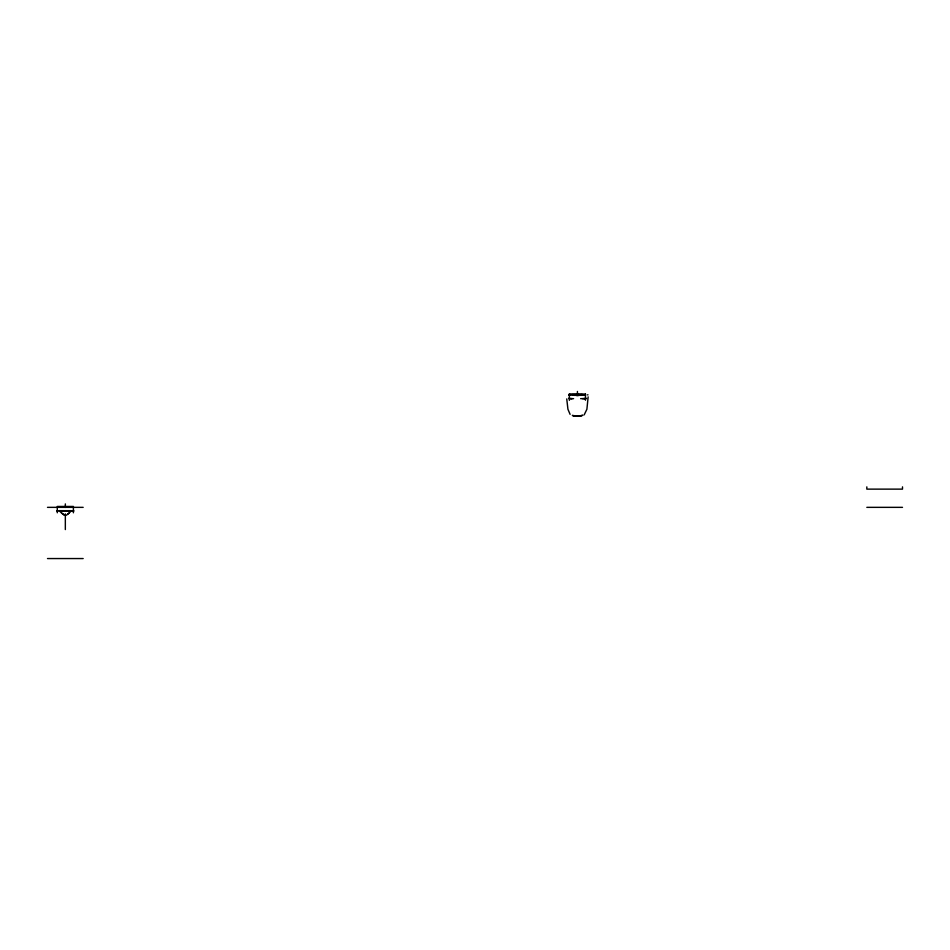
<?xml version="1.0" encoding="UTF-8"?>
<svg xmlns="http://www.w3.org/2000/svg" width="950" height="950" viewBox="0 0 950 950"><rect width="100%" height="100%" fill="white"/><g stroke="black" fill="none" stroke-linecap="round" stroke-linejoin="round"><path stroke-width="1.43" d="M588.145 396.886L586.898 409.236L584.191 414.853M570.511 394.749L569.252 394.214L569.525 395.556M66.441 515.232L70.466 511.789M69.124 513.107L67.771 514.152M568.706 398.478L571.259 398.608M71.214 510.851L70.751 510.851A4.667 1.722 -36.4 0 0 69.659 510.957M71.357 510.696L59.221 510.673M573.206 415.684L572.327 415.423L577.624 416.183L582.908 415.293L578.859 416.136M574.097 394.784C564.834 394.44 591.506 394.535 579.975 394.796M68.234 510.851L67.118 510.851A4.643 3.004 -9.7 0 0 65.336 510.946A4.643 3.004 9.7 0 0 63.555 510.863L62.439 510.851M587.991 394.832L587.385 394.879M568.575 398.418L570.095 398.572M585.497 395.034L569.786 395.058M578.657 416.147L577.6 416.183M582.576 395.212L581.4 395.271M585.331 398.549L586.102 398.466M580.889 395.295L578.396 395.378A25.519 0.748 -1.2 0 0 577.885 395.426L578.158 395.378M585.058 398.561L586.542 398.454M584.737 398.572L585.509 398.572M585.176 398.584L583.122 398.608M584.796 398.596L582.635 398.62M582.944 398.632L580.64 398.656M585.461 394.072L569.371 393.941L569.371 400.342M59.328 507.122L71.226 507.122M47.5 507.348L83.173 507.348M866.828 507.348L902.5 507.348M56.656 510.922L74.017 510.922M47.5 558.553L83.173 558.553M573.586 398.656L571.888 398.632M571.378 398.62L572.197 398.62M577.208 416.183L573.313 415.708M581.436 394.582L582.065 394.594M571.71 398.608L570.036 398.596M575.344 395.354L576.139 395.366A25.519 0.748 1.2 0 1 576.935 395.426M574.952 395.343L573.954 395.295M569.572 395.046L568.682 394.986M64.256 514.734L61.548 513.107M59.458 510.851L59.909 510.851A4.667 1.722 36.4 0 1 61.002 510.957A4.667 2.601 26.8 0 1 62.427 510.827M60.194 511.789L64.232 515.232M570.083 414.343L567.934 409.236L566.746 398.905M902.5 486.875L902.5 489.131L866.828 489.131L866.828 486.875M585.461 393.941L585.461 400.211M577.422 391.447L577.422 395.046M73.388 512.786L73.388 506.457L57.285 506.457L57.285 512.786M65.336 503.904L65.336 507.431M65.336 513.879L65.336 529.566M576.709 395.532A26.184 0.665 -1.5 0 1 577.398 395.532M577.576 395.532A26.184 0.665 1.5 0 1 578.146 395.532M580.747 415.946A6.258 0.665 -1.3 0 1 580.058 416.064M579.702 415.803A12.801 1.128 -2.6 0 1 580.806 415.898M574.774 416.064A6.258 0.665 1.3 0 1 574.085 415.946M574.026 415.898A12.801 1.128 2.6 0 1 575.13 415.803M71.25 510.815A4.643 0.606 -41.3 0 1 71.452 510.851M59.221 510.851A4.643 0.606 41.3 0 1 59.422 510.815M68.234 510.827A4.667 2.601 -26.8 0 1 69.694 510.91"/></g></svg>
